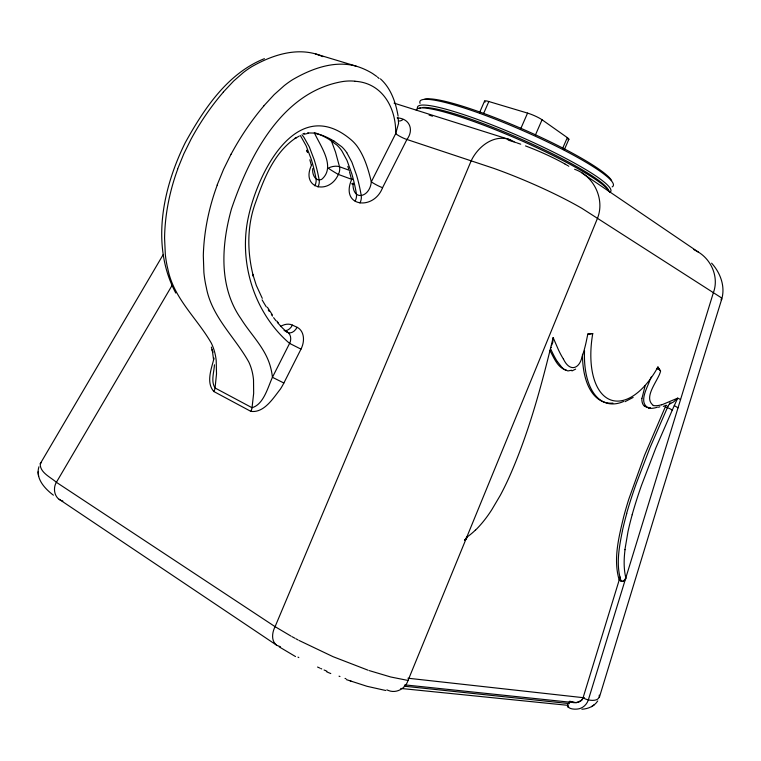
<?xml version="1.0" encoding="UTF-8"?>
<svg xmlns="http://www.w3.org/2000/svg" width="761" height="761" viewBox="0 0 761 761"><rect width="100%" height="100%" fill="white"/><g stroke="black" fill="none" stroke-linecap="round" stroke-linejoin="round"><path stroke-width="1.14" d="M312.752 168.59C311.981 173.727 314.883 181.841 321.551 179.463C336.276 167.163 320.352 145.95 314.322 132.766M353.009 183.078C352.248 201.77 369.865 197.746 371.311 181.831L395.663 133.679L398.574 123.377L398.165 118.478M641.999 398.25L645.128 385.741M53.413 495.173C44.813 488.705 35.225 478.45 38.944 466.769M624.914 549.708L628.015 531.511A138.055 61.498 -70.7 0 1 631.582 516.985L632.191 514.74M214.44 364.785C214.098 372.215 210.673 381.366 215.059 387.986L252.034 407.715C263.706 404.433 267.834 387.311 272.438 377.304L289.589 343.392C254.279 313.237 238.45 262.478 248.324 217.313C257.675 172.928 296.828 93.651 351.202 139.872A70.697 48.79 -69.5 0 1 356.985 146.036C364.586 156.595 368.286 169.342 371.311 181.831A9.018 1.246 27.2 0 0 382.555 187.701C373.67 211.139 339.644 206.954 351.715 179.349A8.885 6.031 -70.7 0 0 352.01 178.73M588.538 333.708A4.471 0.704 10.5 0 1 587.815 334.06L586.17 342.003A86.792 48.067 -73 0 1 583.944 350.869L582.955 354.103A45.432 24.628 -73 0 1 582.003 356.899C579.378 369.104 569.656 372.253 563.444 359.068M622.46 530.617C619.178 547.045 615.716 564.843 621.071 580.957M407.944 678.213L583.107 697.666C586.417 700.558 600.096 702.841 599.268 695.116M563.425 359.097A161.969 83.548 -75.8 0 1 558.365 349.651L553.152 337.608C541.642 385.047 529.047 432.59 509.147 477.299A184.533 110.659 -70.1 0 1 500.319 495.297L491.834 509.651A88.904 50.806 -69.5 0 1 475.406 530.246M599.383 697.304L660.177 497.818L721.723 299.168C725.471 286.364 720.334 272.704 711.602 263.154M626.769 513.409L626.141 515.701A141.432 62.602 -70.6 0 0 622.431 530.617M570.579 701.452L576.334 702.717L581.214 700.624A7.639 6.583 -89.5 0 0 581.832 699.949L582.774 698.455A7.239 6.24 -89.5 0 0 583.107 697.666L620.139 576.981M475.387 530.132A72.523 41.142 -69.3 0 1 466.74 537.256L466.512 537.922A4.87 4.68 25.3 0 1 466.407 538.198L466.198 538.617M214.069 358.108C211.558 368.343 205.717 382.659 213.898 391.554L250.845 411.359C264.115 413.194 273.17 398.203 280.352 389.137A50.321 36.747 -63.2 0 0 283.872 383.011L300.985 349.137A17.931 13.279 -61.9 0 0 297.075 327.287M574.593 169.265C593.894 175.953 605.081 199.154 597.49 218.283L408.029 680.458C405.67 688.325 396.624 693.632 388.719 690.608M177.598 169.066L183.867 153.722L191.163 138.968A198.022 136.609 -68.6 0 1 223.354 92.138M217.142 185.018L223.582 169.284L231.059 154.15M311.677 164.899C300.186 188.29 328.895 195.653 338.379 174.44A8.809 6.04 -70.8 0 0 339.511 166.735L335.534 152.124L331.045 139.929M584.01 697.742A77.251 13.593 24.5 0 1 583.097 697.666L582.774 698.455A7.458 6.421 -89.5 0 1 581.832 699.949L578.798 702.156L574.764 702.707L404.795 684.871M466.74 537.247L464.495 540.443M479.468 112.771L484.567 101.099M483.72 113.265L488.847 101.527L527.563 113.104A11.329 1.779 23.5 0 1 542.07 119.781L567.326 137.627A11.044 1.684 23.3 0 1 567.944 139.624M520.429 129.437L527.563 113.104M535.411 135.011L542.07 119.781M562.569 148.5L567.326 137.627M564.262 149.831L568.876 139.282M569.932 701.09C562.408 709.033 575.383 710.308 580.405 708.358C584.115 706.998 587.016 703.82 588.282 700.11L713.399 292.614C719.031 277.689 711.735 260.167 698.351 252.081L582.032 173.042M650.084 379.596C647.573 387.558 637.756 402.778 648.829 408.153M666.018 405.233L644.548 455.344L628.871 498.969A178.454 78.535 -70.8 0 0 623.706 516.69C618.807 537.209 613.062 559.221 619.197 580.053L620.881 580.938M680.572 399.535L677.709 398.136L673.628 407.011L655.839 447.925L641.59 485.128A205.223 88.333 -70.9 0 0 632.153 514.74M674.294 405.556L678.022 407.848M650.389 378.94L650.693 378.284M650.997 377.627L651.302 376.98M625.799 577.808L625.827 577.751A65.865 30.354 -70.2 0 1 625.047 549.651M382.555 187.701L406.916 139.482C414.155 129.998 409.799 118.393 397.137 117.888M668.015 406.212L650.065 447.506L636.377 483.264A208.4 89.275 -70.8 0 0 626.645 513.409M590.308 333.556A4.461 0.799 9.7 0 0 592.743 333.632A74.997 38.05 -73.7 0 0 608.467 398.954A74.997 38.05 -73.7 0 0 657.942 367.002L660.567 371.026C658.997 379.653 642.512 397.271 653.223 405.299M466.189 538.522L466.008 538.826A4.452 1.512 -65.6 0 1 465.894 539.188L466.208 538.75M163.196 254.602L40.266 463.687C39.62 472.505 50.702 477.223 56.39 482.303L275.082 626.664L290.968 636.082M625.666 578.056L624.791 579.73M172.328 284.956L56.39 482.303C52.395 488.847 54.706 499.187 62.868 501.052M40.266 463.687L41.475 462.498M597.737 700.938C594.312 706.256 588.025 708.929 581.88 709.233M263.744 105.941L274.198 94.602L284.176 85.689A107.32 74.607 -70.6 0 1 292.433 79.781C311.772 68.471 335.744 59.529 358.108 66.768A145.17 100.357 -69.3 0 1 372.557 73.513L376.676 76.404M551.421 345.627L552.743 342.526L553.152 337.608M223.306 92.071L233.637 81.056L243.51 72.419A104.78 75.111 -70.9 0 1 251.71 66.702C270.621 55.934 293.67 47.791 315.444 53.888L356.205 66.159M669.376 404.462L669.889 403.996A9.065 8.932 18.5 0 0 670.764 403.14A2.254 1.57 -11 0 1 669.319 403.121L669.347 403.092M575.658 369.104L571.939 370.93M591.535 706.674L594.379 704.657M633.133 397.442L624.981 401.684M299.159 136.152L294.792 138.531L296.543 137.446C274.436 151.915 264.248 177.817 255.848 201.722C246.821 225.57 247.068 251.881 253.375 276.348L252.833 274.379L256.295 285.365L262.279 298.36M571.578 370.246L567.906 370.94L564.282 369.437A51.32 27.31 -73.6 0 1 561.485 366.897L557.309 361.475M264.4 58.654C227.311 73.513 203.948 108.994 185.351 142.507C162.683 188.186 150.545 245.917 175.791 293.042M663.326 406.374L666.141 405.318M659.882 406.793L658.474 407.23M551.478 347.492L550.831 347.482M661.709 404.862L677.709 398.136L673.894 401.675A7.429 4.985 -10.8 0 1 670.783 403.206M303.886 134.307L308.585 133.251M592.762 333.632L587.815 334.06M307.539 132.918L313.58 133.061L320.647 134.773A144.257 101.032 -66.3 0 1 333.946 141.089M650.417 407.677L646.84 407.344L644.329 406.06M400.771 688.439L568.191 705.361M404.234 686.194L569.513 703.621M566.308 370.198C557.452 367.763 553.941 357.641 549.851 350.374M354.93 81.275C382.707 82.835 396.376 108.566 395.663 133.679M408.029 680.458L390.678 676.976L369.19 670.584M385.789 690.512L367.049 686.308L346.455 679.649M280.467 646.774L276.833 645.328L59.111 499.273M573.727 702.555L570.798 701.566M589.337 333.651L590.222 333.908L589.461 333.679M657.104 368.429L659.254 369.095L657.095 368.219A4.157 1.427 28.1 0 0 657.904 366.954M659.178 369.066L657.219 368.467A4.138 1.322 27.3 0 1 660.567 371.026M315.444 53.888L317.366 54.488M394.084 103.135L510.127 139.767L514.426 141.907M514.988 142.269L516.215 142.659M429.09 115.092L432.486 116.167M508.205 140.119L513.856 141.907M314.892 132.785L315.701 133.051A143.839 101.118 -66.3 0 1 329.018 139.358L336.857 145.047A59.919 41.703 -69.6 0 1 341.889 150.954L346.997 160.409L351.744 173.603A193.304 140.424 -65.1 0 1 355.948 191.287L356.395 193.808A8.942 6.021 -69.9 0 1 355.14 201.142M517.042 142.935L520.714 144.181M406.916 139.482L493.899 168.4A95.182 14.145 23.1 0 1 581.87 208.324L720.458 297.209A83.995 6.859 20.6 0 1 720.962 299.729M368.058 670.203L333.09 656.695L299.063 640.467M350.279 680.99L351.725 681.495M345.941 678.736L345.028 678.403M510.127 139.767C493.899 133.746 477.708 146.797 471.126 160.942L275.082 626.664C272.153 632.296 270.906 640.772 276.576 645.147M349.527 170.378L339.511 166.735A8.771 4.423 -12.8 0 0 328.219 168.171A8.828 0.514 31.8 0 0 338.379 174.44L351.715 179.349A8.875 1.817 22.8 0 0 352.181 179.444M388.414 690.503L386.864 689.856M351.611 183.743L353.798 184.552M339.958 676.519L339.035 676.168M665.314 406.793L667.34 407.649A4.062 0.847 24.1 0 1 672.163 410.179M326.821 671.887L330.778 673.561M325.936 670.802L326.869 671.212M325.47 670.603L324.062 669.984M321.732 668.948L320.8 668.519M319.867 668.101L318.945 667.673M318.478 667.464L317.556 667.036M280.438 326.536A17.874 13.203 -61.8 0 1 292.414 325.09L297.066 327.306A8.98 6.088 -64.7 0 1 287.125 332.043L285.261 331.159M300.985 349.137L289.589 343.392M693.766 249.532L698.351 252.081M283.863 383.011L272.438 377.304A82.997 57.503 -60.1 0 0 270.088 365.527C264.78 347.539 250.702 334.374 241.028 318.821C218.521 286.802 221.413 244.928 231.449 208.961C249.294 156.509 281.418 92.471 341.784 81.693A93.28 63.848 -70.7 0 1 354.94 81.208M298.027 639.915L295.972 638.821M294.964 638.27L291.958 636.634M298.807 657.561L298.008 657.124M295.506 656.553L279.239 646.879M564.919 163.986L564.738 163.881A43.891 5.85 23.4 0 0 525.499 145.912M565.1 164.091L566.336 164.795M567.012 165.194L567.516 165.498M568.163 165.888L568.8 166.269M333.965 141.032L341.775 146.778A60.1 41.665 -69.6 0 1 346.788 152.685M380.452 78.887C391.011 88.333 395.768 102.545 398.108 116.148M277.318 322.398L282.169 327.696A105.246 70.744 -68.2 0 0 287.116 332.053M397.623 117.641L398.07 118.297M276.899 321.113L278.45 323.073M276.034 320.828L273.618 317.67M272.305 314.769L267.396 307.225M346.788 152.685L351.877 162.16L356.605 175.372A193.893 140.328 -65.1 0 1 360.79 193.094L361.228 195.625A8.97 6.021 -69.8 0 1 359.953 202.978M262.088 299.824L262.887 301.204A292.072 187.006 -73.6 0 0 266.34 306.94M550.717 349.023L552.039 351.848A166.231 85.793 -75.9 0 0 557.271 361.542M307.415 152.029L306.74 150.202L307.568 152.523M347.825 166.402L348.624 168.904M211.358 347.083L212.814 352.391L212.205 349.575L213.575 359.744M349.461 171.701L351.259 178.407M309.851 159.772L311.278 165.042M38.05 471.849L38.611 476.367M584.001 697.751A77.251 13.698 24.5 0 1 583.107 697.675M314.826 185.808A8.732 6.078 -70.2 0 0 316.005 178.626L315.52 176.152A188.386 141.137 -65.1 0 0 311.078 158.754L306.141 145.779L300.899 136.457A58.464 42.007 -69.9 0 0 300.176 135.458M317.965 187.006A8.742 6.069 -70.2 0 0 319.144 179.805L318.669 177.323A188.776 141.089 -65.1 0 0 314.245 159.905L309.318 146.921L304.086 137.579A58.578 41.979 -69.9 0 0 301.917 134.783M406.983 139.529A9.008 1.579 26.9 0 1 395.653 133.67M213.898 391.554A8.809 6.164 -60.8 0 0 215.059 387.986L216.514 373.917L216.21 360.628A70.783 50.977 -59.5 0 0 215.525 355.986A65.96 47.448 -59.7 0 0 213.489 348.329A74.74 53.85 -59.3 0 0 211.33 343.135C197.166 318.374 173.765 298.531 167.924 269.327A109.784 79.03 -68.1 0 1 165.898 259.006A112.913 81.18 -68.2 0 1 165.337 254.621L164.576 238.126A155.957 109.888 -68.9 0 1 177.722 169.113M250.845 411.359A9.018 6.117 -61.1 0 0 252.034 407.715L253.66 393.37L253.518 379.863A72.504 50.645 -59.9 0 0 252.89 375.144A67.567 47.134 -60.1 0 0 250.94 367.373A76.557 53.508 -59.8 0 0 248.847 362.112C234.959 337.075 211.682 316.88 206.317 287.449A112.447 78.488 -67.9 0 1 204.405 276.937A115.653 80.618 -68 0 1 203.891 272.476L203.32 255.648A159.667 109.042 -68.7 0 1 217.256 185.066M292.405 325.118A8.951 6.098 -64.7 0 1 284.072 330.578M402.674 119.686A8.961 5.898 -73.1 0 1 398.574 120.961M231.106 154.179A202.645 135.42 -68.4 0 1 263.791 106.007M377.475 77.07A66.863 45.679 -72.2 0 1 379.064 78.497M317.347 54.545A141.755 101.08 -69.6 0 1 323.006 56.666M287.154 331.986A9.084 6.944 -69.6 0 1 289.703 343.449M272.486 316.091A292.072 187.006 -73.6 0 1 271.382 314.531M269.27 311.449A292.072 187.006 -73.6 0 1 268.262 309.927M303.002 133.708A46.735 32.733 -70.3 0 1 304.524 133.356M568.724 706.921A67.444 12.319 25.2 0 1 567.402 706.817M624.733 579.673A4.195 3.672 89.3 0 1 621.889 581.299M625.98 578.598A4.823 4.281 -61.5 0 1 623.735 580.595M623.535 581.071A4.813 3.139 -50.2 0 1 621.109 581.318M612.9 403.102A79.068 40.362 -73.7 0 1 582.479 354.303M644.358 405.984A13.413 6.573 -72.5 0 1 641.827 398.355M466.978 537.352A6.25 4.775 -77.5 0 1 466.388 538.693M667.939 406.174A6.411 6.202 -2.4 0 1 669.319 404.405M657.409 407.192A69.222 33.931 -73.2 0 1 648.8 408.276M661.737 404.652A62.478 30.43 -73.5 0 1 653.147 405.537M465.722 539.102A5.698 5.08 71.7 0 1 464.6 540.434M465.941 538.512A5.241 4.281 72.8 0 1 464.667 540.377M623.601 401.485A79.154 40.314 -73.4 0 1 584.534 350.754M485.128 102.069A11.101 1.703 23.8 0 1 488.847 101.527M419.292 108.566A103.477 13.536 23.6 0 1 420.709 107.853M422.983 107.482A103.477 13.536 23.6 0 1 526.926 141.698A103.477 13.536 23.6 0 1 608.61 190.821M417.637 108.909A105.446 13.898 23.6 0 1 519.211 136.171A105.446 13.898 23.6 0 1 609.732 192.447M420.053 103.344A105.456 14.326 23.6 0 1 521.837 130.169A105.456 14.326 23.6 0 1 612.167 186.883M424.41 99.349A103.486 14.164 23.6 0 1 521.685 128.657A103.486 14.164 23.6 0 1 611.654 180.547M416.248 110.193A105.465 13.688 23.6 0 1 508.462 135.097A105.465 13.688 23.6 0 1 609.152 191.192"/></g></svg>
